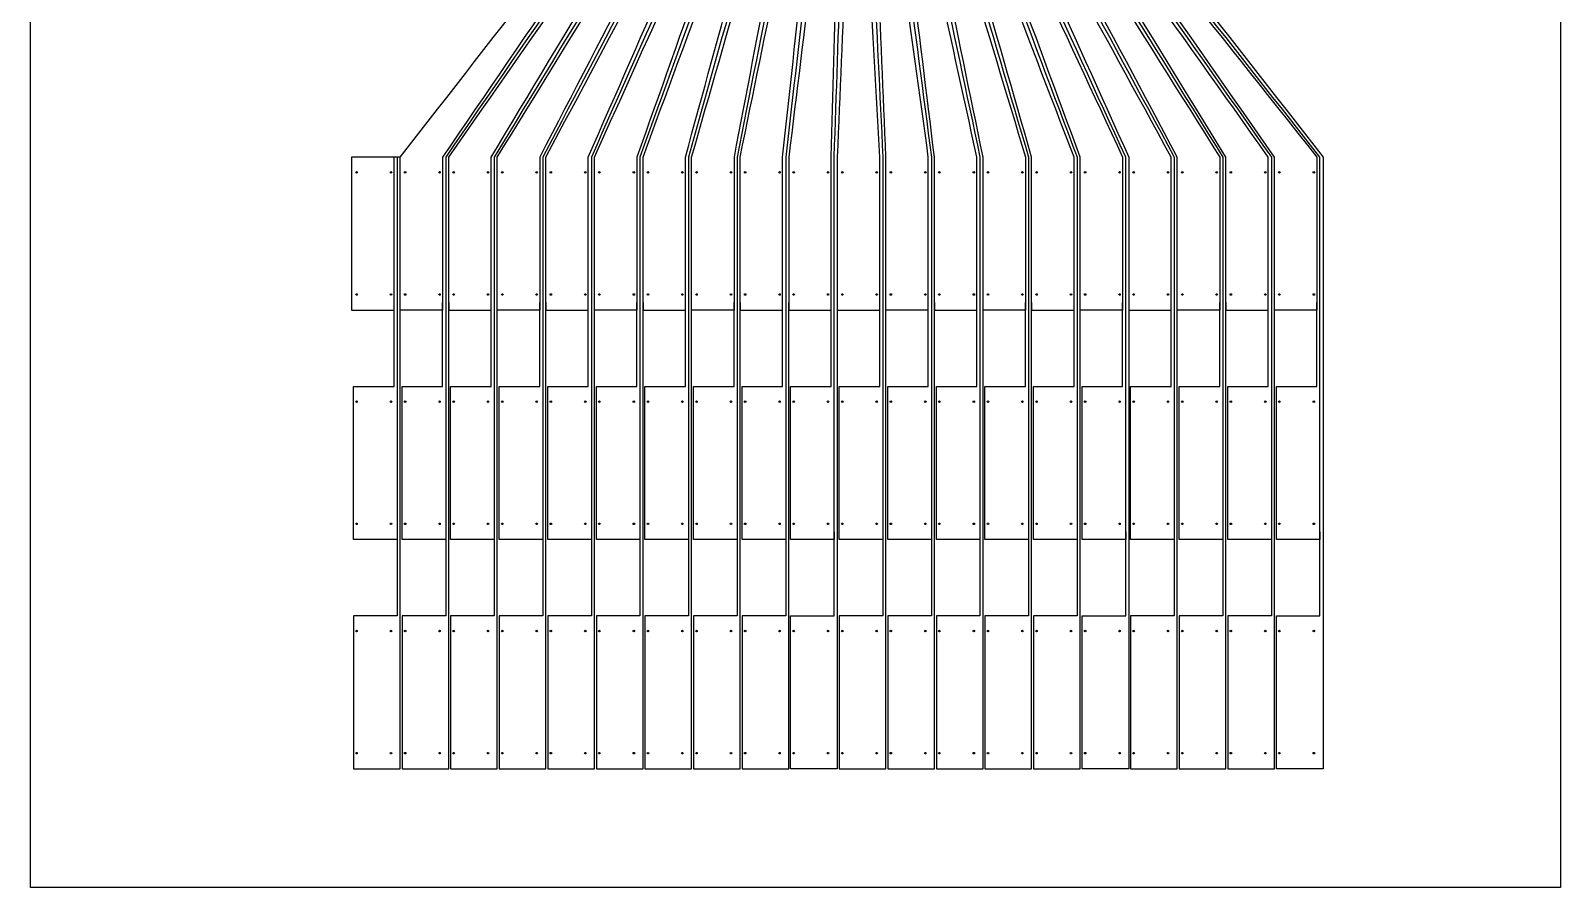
# Model space of a CAD drawing. Header units: inches. Extents: x 10 to 50, y 7.8 to 77.8.
# Drawn here: x 10.05 to 50.05, y 7.84 to 30.26 of the extents above; entities that cross this region are included whole.
import ezdxf

# ---------------------------------------------------------------- set-up
doc = ezdxf.new("R2010")
doc.units = ezdxf.units.IN
doc.header["$MEASUREMENT"] = 0
doc.layers.add('Electrode Sites', color=5, linetype='Continuous')

msp = doc.modelspace()

# ---------------------------------------------------------------- linework, layer by layer
at = {"layer": 'Electrode Sites'}
for p, q in [((10.049, 7.843), (10.049, 77.843)), ((50.049, 77.843), (50.049, 7.843)), ((20.982, 23.15), (20.982, 22.95)), ((20.982, 22.95), (22.092, 22.95)), ((22.092, 22.95), (22.092, 23.15)), ((23.522, 23.15), (23.522, 22.95)), ((23.522, 22.95), (24.632, 22.95)), ((24.632, 22.95), (24.632, 23.15)), ((26.062, 23.15), (26.062, 22.95)), ((26.062, 22.95), (27.172, 22.95)), ((27.172, 22.95), (27.172, 23.15)), ((28.602, 23.15), (28.602, 22.95)), ((28.602, 22.95), (29.712, 22.95)), ((29.712, 22.95), (29.712, 23.15)), ((31.142, 23.15), (31.142, 22.95)), ((31.142, 22.95), (32.252, 22.95)), ((32.252, 22.95), (32.252, 23.15)), ((33.682, 23.15), (33.682, 22.95)), ((33.682, 22.95), (34.792, 22.95)), ((34.792, 22.95), (34.792, 23.15)), ((36.222, 23.15), (36.222, 22.95)), ((36.222, 22.95), (37.332, 22.95)), ((37.332, 22.95), (37.332, 23.15)), ((38.762, 23.15), (38.762, 22.95)), ((38.762, 22.95), (39.872, 22.95)), ((39.872, 22.95), (39.872, 23.15)), ((41.302, 23.15), (41.302, 22.95)), ((41.302, 22.95), (42.412, 22.95)), ((42.412, 22.95), (42.412, 23.15)), ((50.049, 7.843), (10.049, 7.843))]:
    msp.add_line(p, q, dxfattribs=at)
for centre in [(18.572, 26.55), (19.472, 26.55), (19.842, 26.55), (20.742, 26.55), (21.112, 26.55), (22.012, 26.55), (22.382, 26.55), (23.282, 26.55), (23.652, 26.55), (24.552, 26.55), (24.922, 26.55), (25.822, 26.55), (26.192, 26.55), (27.092, 26.55), (27.462, 26.55), (28.362, 26.55), (28.732, 26.55), (29.632, 26.55), (30.002, 26.55), (30.902, 26.55), (31.272, 26.55), (32.172, 26.55), (32.542, 26.55), (33.442, 26.55), (33.812, 26.55), (34.712, 26.55), (35.082, 26.55), (35.982, 26.55), (36.352, 26.55), (37.252, 26.55), (37.622, 26.55), (38.522, 26.55), (38.892, 26.55), (39.792, 26.55), (40.162, 26.55), (41.062, 26.55), (41.432, 26.55), (42.332, 26.55), (42.702, 26.55), (43.602, 26.55), (18.572, 23.356), (19.472, 23.356), (19.842, 23.356), (20.742, 23.356), (21.112, 23.356), (22.012, 23.356), (22.382, 23.356), (23.282, 23.356), (23.652, 23.356), (24.552, 23.356), (24.922, 23.356), (25.822, 23.356), (26.192, 23.356), (27.092, 23.356), (27.462, 23.356), (28.362, 23.356), (28.732, 23.356), (29.632, 23.356), (30.002, 23.356), (30.902, 23.356), (31.272, 23.356), (32.172, 23.356), (32.542, 23.356), (33.442, 23.356), (33.812, 23.356), (34.712, 23.356), (35.082, 23.356), (35.982, 23.356), (36.352, 23.356), (37.252, 23.356), (37.622, 23.356), (38.522, 23.356), (38.892, 23.356), (39.792, 23.356), (40.162, 23.356), (41.062, 23.356), (41.432, 23.356), (42.332, 23.356), (42.702, 23.356), (43.602, 23.356), (18.572, 20.55), (19.472, 20.55), (19.842, 20.55), (20.742, 20.55), (21.112, 20.55), (22.012, 20.55), (22.382, 20.55), (23.282, 20.55), (23.652, 20.55), (24.552, 20.55), (24.922, 20.55), (25.822, 20.55), (26.192, 20.55), (27.092, 20.55), (27.462, 20.55), (28.362, 20.55), (28.732, 20.55), (29.632, 20.55), (30.002, 20.55), (30.902, 20.55), (31.272, 20.55), (32.172, 20.55), (32.542, 20.55), (33.442, 20.55), (33.812, 20.55), (34.712, 20.55), (35.082, 20.55), (35.982, 20.55), (36.352, 20.55), (37.252, 20.55), (37.622, 20.55), (38.522, 20.55), (38.892, 20.55), (39.792, 20.55), (40.162, 20.55), (41.062, 20.55), (41.432, 20.55), (42.332, 20.55), (42.702, 20.55), (43.602, 20.55), (18.572, 17.356), (19.472, 17.356), (19.842, 17.356), (20.742, 17.356), (21.112, 17.356), (22.012, 17.356), (22.382, 17.356), (23.282, 17.356), (23.652, 17.356), (24.552, 17.356), (24.922, 17.356), (25.822, 17.356), (26.192, 17.356), (27.092, 17.356), (27.462, 17.356), (28.362, 17.356), (28.732, 17.356), (29.632, 17.356), (30.002, 17.356), (30.902, 17.356), (31.272, 17.356), (32.172, 17.356), (32.542, 17.356), (33.442, 17.356), (33.812, 17.356), (34.712, 17.356), (35.082, 17.356), (35.982, 17.356), (36.352, 17.356), (37.252, 17.356), (37.622, 17.356), (38.522, 17.356), (38.892, 17.356), (39.792, 17.356), (40.162, 17.356), (41.062, 17.356), (41.432, 17.356), (42.332, 17.356), (42.702, 17.356), (43.602, 17.356), (18.572, 14.55), (19.472, 14.55), (19.842, 14.55), (20.742, 14.55), (21.112, 14.55), (22.012, 14.55), (22.382, 14.55), (23.282, 14.55), (23.652, 14.55), (24.552, 14.55), (24.922, 14.55), (25.822, 14.55), (26.192, 14.55), (27.092, 14.55), (27.462, 14.55), (28.362, 14.55), (28.732, 14.55), (29.632, 14.55), (30.002, 14.55), (30.902, 14.55), (31.272, 14.55), (32.172, 14.55), (32.542, 14.55), (33.442, 14.55), (33.812, 14.55), (34.712, 14.55), (35.082, 14.55), (35.982, 14.55), (36.352, 14.55), (37.252, 14.55), (37.622, 14.55), (38.522, 14.55), (38.892, 14.55), (39.792, 14.55), (40.162, 14.55), (41.062, 14.55), (41.432, 14.55), (42.332, 14.55), (42.702, 14.55), (43.602, 14.55), (18.572, 11.356), (19.472, 11.356), (19.842, 11.356), (20.742, 11.356), (21.112, 11.356), (22.012, 11.356), (22.382, 11.356), (23.282, 11.356), (23.652, 11.356), (24.552, 11.356), (24.922, 11.356), (25.822, 11.356), (26.192, 11.356), (27.092, 11.356), (27.462, 11.356), (28.362, 11.356), (28.732, 11.356), (29.632, 11.356), (30.002, 11.356), (30.902, 11.356), (31.272, 11.356), (32.172, 11.356), (32.542, 11.356), (33.442, 11.356), (33.812, 11.356), (34.712, 11.356), (35.082, 11.356), (35.982, 11.356), (36.352, 11.356), (37.252, 11.356), (37.622, 11.356), (38.522, 11.356), (38.892, 11.356), (39.792, 11.356), (40.162, 11.356), (41.062, 11.356), (41.432, 11.356), (42.332, 11.356), (42.702, 11.356), (43.602, 11.356)]:
    msp.add_circle(centre, 0.02, dxfattribs=at)
for points in [[(19.712, 26.95), (22.309, 30.284), (24.905, 33.617), (27.502, 36.95)], [(27.652, 36.95), (25.375, 33.617), (23.099, 30.284), (20.822, 26.95)], [(27.802, 36.95), (25.502, 33.617), (23.202, 30.284), (20.902, 26.95)], [(20.982, 26.95), (23.305, 30.284), (25.629, 33.617), (27.952, 36.95)], [(22.092, 26.95), (24.095, 30.284), (26.099, 33.617), (28.102, 36.95)], [(28.252, 36.95), (26.225, 33.617), (24.199, 30.284), (22.172, 26.95)], [(22.252, 26.95), (24.302, 30.284), (26.352, 33.617), (28.402, 36.95)], [(28.552, 36.95), (26.822, 33.617), (25.092, 30.284), (23.362, 26.95)], [(28.702, 36.95), (26.949, 33.617), (25.195, 30.284), (23.442, 26.95)], [(23.522, 26.95), (25.299, 30.284), (27.075, 33.617), (28.852, 36.95)], [(24.632, 26.95), (26.089, 30.284), (27.545, 33.617), (29.002, 36.95)], [(29.152, 36.95), (27.672, 33.617), (26.192, 30.284), (24.712, 26.95)], [(24.792, 26.95), (26.295, 30.284), (27.799, 33.617), (29.302, 36.95)], [(29.452, 36.95), (28.269, 33.617), (27.085, 30.284), (25.902, 26.95)], [(29.602, 36.95), (28.395, 33.617), (27.189, 30.284), (25.982, 26.95)], [(26.062, 26.95), (27.292, 30.284), (28.522, 33.617), (29.752, 36.95)], [(27.172, 26.95), (28.082, 30.284), (28.992, 33.617), (29.902, 36.95)], [(30.052, 36.95), (29.119, 33.617), (28.185, 30.284), (27.252, 26.95)], [(27.332, 26.95), (28.289, 30.284), (29.245, 33.617), (30.202, 36.95)], [(30.352, 36.95), (29.715, 33.617), (29.079, 30.284), (28.442, 26.95)], [(30.502, 36.95), (29.842, 33.617), (29.182, 30.284), (28.522, 26.95)], [(28.602, 26.95), (29.285, 30.284), (29.969, 33.617), (30.652, 36.95)], [(29.712, 26.95), (30.075, 30.283), (30.438, 33.616), (30.802, 36.949)], [(30.952, 36.95), (30.565, 33.617), (30.179, 30.284), (29.792, 26.95)], [(31.102, 36.95), (30.692, 33.617), (30.282, 30.284), (29.872, 26.95)], [(30.982, 26.95), (31.072, 30.284), (31.162, 33.617), (31.252, 36.95)], [(31.062, 26.95), (31.175, 30.284), (31.289, 33.617), (31.402, 36.95)], [(31.552, 36.95), (31.415, 33.617), (31.279, 30.284), (31.142, 26.95)], [(32.252, 26.95), (32.069, 30.284), (31.885, 33.617), (31.702, 36.95)], [(31.852, 36.95), (32.012, 33.617), (32.172, 30.284), (32.332, 26.95)], [(32.412, 26.95), (32.275, 30.284), (32.139, 33.617), (32.002, 36.95)], [(33.522, 26.95), (33.065, 30.284), (32.609, 33.617), (32.152, 36.95)], [(32.302, 36.95), (32.735, 33.617), (33.169, 30.284), (33.602, 26.95)], [(33.682, 26.95), (33.272, 30.284), (32.862, 33.617), (32.452, 36.95)], [(34.792, 26.95), (34.062, 30.284), (33.332, 33.617), (32.602, 36.95)], [(32.752, 36.95), (33.459, 33.617), (34.165, 30.284), (34.872, 26.95)], [(34.952, 26.95), (34.269, 30.284), (33.585, 33.617), (32.902, 36.95)], [(33.052, 36.95), (34.055, 33.617), (35.059, 30.284), (36.062, 26.95)], [(33.202, 36.95), (34.182, 33.617), (35.162, 30.284), (36.142, 26.95)], [(36.222, 26.95), (35.265, 30.284), (34.309, 33.617), (33.352, 36.95)], [(37.332, 26.95), (36.055, 30.284), (34.779, 33.617), (33.502, 36.95)], [(33.652, 36.95), (34.905, 33.617), (36.159, 30.284), (37.412, 26.95)], [(37.492, 26.95), (36.262, 30.284), (35.032, 33.617), (33.802, 36.95)], [(33.952, 36.95), (35.502, 33.617), (37.052, 30.284), (38.602, 26.95)], [(38.682, 26.95), (37.155, 30.284), (35.629, 33.617), (34.102, 36.95)], [(34.252, 36.95), (35.755, 33.617), (37.259, 30.284), (38.762, 26.95)], [(39.872, 26.95), (38.049, 30.284), (36.225, 33.617), (34.402, 36.95)], [(34.552, 36.95), (36.352, 33.617), (38.152, 30.284), (39.952, 26.95)], [(40.032, 26.95), (38.255, 30.284), (36.479, 33.617), (34.702, 36.95)], [(34.852, 36.95), (36.949, 33.617), (39.045, 30.284), (41.142, 26.95)], [(35.002, 36.95), (37.075, 33.617), (39.149, 30.284), (41.222, 26.95)], [(41.302, 26.95), (39.252, 30.284), (37.202, 33.617), (35.152, 36.95)], [(42.412, 26.95), (40.042, 30.284), (37.672, 33.617), (35.302, 36.95)], [(35.452, 36.95), (37.799, 33.617), (40.145, 30.284), (42.492, 26.95)], [(42.572, 26.95), (40.249, 30.284), (37.925, 33.617), (35.602, 36.95)], [(35.752, 36.95), (38.395, 33.617), (41.039, 30.284), (43.682, 26.95)], [(43.762, 26.95), (41.142, 30.284), (38.522, 33.617), (35.902, 36.95)], [(36.052, 36.95), (38.649, 33.617), (41.245, 30.284), (43.842, 26.95)], [(18.442, 26.95), (18.442, 25.617), (18.442, 24.284), (18.442, 22.95)], [(19.552, 22.95), (19.552, 24.284), (19.552, 25.617), (19.552, 26.95)], [(19.712, 10.95), (19.712, 16.284), (19.712, 21.617), (19.712, 26.95)], [(19.712, 22.95), (19.712, 24.284), (19.712, 25.617), (19.712, 26.95)], [(20.822, 26.95), (20.822, 25.617), (20.822, 24.284), (20.822, 22.95)], [(20.902, 26.95), (20.902, 22.95), (20.902, 18.95), (20.902, 14.95)], [(20.982, 10.95), (20.982, 16.284), (20.982, 21.617), (20.982, 26.95)], [(22.092, 20.95), (22.092, 22.95), (22.092, 24.95), (22.092, 26.95)], [(22.172, 26.95), (22.172, 23.617), (22.172, 20.284), (22.172, 16.95)], [(22.252, 22.95), (22.252, 24.284), (22.252, 25.617), (22.252, 26.95)], [(23.362, 26.95), (23.362, 25.617), (23.362, 24.284), (23.362, 22.95)], [(23.442, 26.95), (23.442, 22.95), (23.442, 18.95), (23.442, 14.95)], [(23.522, 10.95), (23.522, 16.284), (23.522, 21.617), (23.522, 26.95)], [(24.632, 20.95), (24.632, 22.95), (24.632, 24.95), (24.632, 26.95)], [(24.712, 26.95), (24.712, 23.617), (24.712, 20.284), (24.712, 16.95)], [(24.792, 22.95), (24.792, 24.284), (24.792, 25.617), (24.792, 26.95)], [(25.902, 26.95), (25.902, 25.617), (25.902, 24.284), (25.902, 22.95)], [(25.982, 26.95), (25.982, 22.95), (25.982, 18.95), (25.982, 14.95)], [(26.062, 10.95), (26.062, 16.284), (26.062, 21.617), (26.062, 26.95)], [(27.172, 20.95), (27.172, 22.95), (27.172, 24.95), (27.172, 26.95)], [(27.252, 26.95), (27.252, 23.617), (27.252, 20.284), (27.252, 16.95)], [(27.332, 22.95), (27.332, 24.284), (27.332, 25.617), (27.332, 26.95)], [(28.442, 26.95), (28.442, 25.617), (28.442, 24.284), (28.442, 22.95)], [(28.522, 26.95), (28.522, 22.95), (28.522, 18.95), (28.522, 14.95)], [(28.602, 10.95), (28.602, 16.284), (28.602, 21.617), (28.602, 26.95)], [(29.712, 20.95), (29.712, 22.95), (29.712, 24.95), (29.712, 26.95)], [(29.792, 26.95), (29.792, 23.617), (29.792, 20.284), (29.792, 16.95)], [(29.872, 26.95), (29.872, 25.617), (29.872, 24.284), (29.872, 22.95)], [(30.982, 22.95), (30.982, 24.284), (30.982, 25.617), (30.982, 26.95)], [(31.062, 14.95), (31.062, 18.95), (31.062, 22.95), (31.062, 26.95)], [(31.142, 26.95), (31.142, 21.617), (31.142, 16.284), (31.142, 10.95)], [(32.252, 20.95), (32.252, 22.95), (32.252, 24.95), (32.252, 26.95)], [(32.332, 26.95), (32.332, 23.617), (32.332, 20.284), (32.332, 16.95)], [(32.412, 22.95), (32.412, 24.284), (32.412, 25.617), (32.412, 26.95)], [(33.522, 22.95), (33.522, 24.284), (33.522, 25.617), (33.522, 26.95)], [(33.602, 26.95), (33.602, 22.95), (33.602, 18.95), (33.602, 14.95)], [(33.682, 10.95), (33.682, 16.284), (33.682, 21.617), (33.682, 26.95)], [(34.792, 20.95), (34.792, 22.95), (34.792, 24.95), (34.792, 26.95)], [(34.872, 26.95), (34.872, 23.617), (34.872, 20.284), (34.872, 16.95)], [(34.952, 22.95), (34.952, 24.284), (34.952, 25.617), (34.952, 26.95)], [(36.062, 26.95), (36.062, 25.617), (36.062, 24.284), (36.062, 22.95)], [(36.142, 26.95), (36.142, 22.95), (36.142, 18.95), (36.142, 14.95)], [(36.222, 10.95), (36.222, 16.284), (36.222, 21.617), (36.222, 26.95)], [(37.332, 20.95), (37.332, 22.95), (37.332, 24.95), (37.332, 26.95)], [(37.412, 26.95), (37.412, 23.617), (37.412, 20.284), (37.412, 16.95)], [(37.492, 22.95), (37.492, 24.284), (37.492, 25.617), (37.492, 26.95)], [(38.602, 26.95), (38.602, 25.617), (38.602, 24.284), (38.602, 22.95)], [(38.682, 14.95), (38.682, 18.95), (38.682, 22.95), (38.682, 26.95)], [(38.762, 26.95), (38.762, 21.617), (38.762, 16.284), (38.762, 10.95)], [(39.872, 20.95), (39.872, 22.95), (39.872, 24.95), (39.872, 26.95)], [(39.952, 26.95), (39.952, 23.617), (39.952, 20.284), (39.952, 16.95)], [(40.032, 22.95), (40.032, 24.284), (40.032, 25.617), (40.032, 26.95)], [(41.142, 26.95), (41.142, 25.617), (41.142, 24.284), (41.142, 22.95)], [(41.222, 26.95), (41.222, 22.95), (41.222, 18.95), (41.222, 14.95)], [(41.302, 10.95), (41.302, 16.284), (41.302, 21.617), (41.302, 26.95)], [(42.412, 20.95), (42.412, 22.95), (42.412, 24.95), (42.412, 26.95)], [(42.492, 26.95), (42.492, 23.617), (42.492, 20.284), (42.492, 16.95)], [(42.572, 22.95), (42.572, 24.284), (42.572, 25.617), (42.572, 26.95)], [(43.682, 26.95), (43.682, 25.617), (43.682, 24.284), (43.682, 22.95)], [(43.762, 14.95), (43.762, 18.95), (43.762, 22.95), (43.762, 26.95)], [(43.842, 26.95), (43.842, 21.617), (43.842, 16.284), (43.842, 10.95)], [(18.442, 22.95), (18.812, 22.95), (19.182, 22.95), (19.552, 22.95)], [(20.822, 22.95), (20.452, 22.95), (20.082, 22.95), (19.712, 22.95)], [(23.362, 22.95), (22.992, 22.95), (22.622, 22.95), (22.252, 22.95)], [(25.902, 22.95), (25.532, 22.95), (25.162, 22.95), (24.792, 22.95)], [(28.442, 22.95), (28.072, 22.95), (27.702, 22.95), (27.332, 22.95)], [(29.872, 22.95), (30.242, 22.95), (30.612, 22.95), (30.982, 22.95)], [(33.522, 22.95), (33.152, 22.95), (32.782, 22.95), (32.412, 22.95)], [(36.062, 22.95), (35.692, 22.95), (35.322, 22.95), (34.952, 22.95)], [(38.602, 22.95), (38.232, 22.95), (37.862, 22.95), (37.492, 22.95)], [(41.142, 22.95), (40.772, 22.95), (40.402, 22.95), (40.032, 22.95)], [(43.682, 22.95), (43.312, 22.95), (42.942, 22.95), (42.572, 22.95)], [(18.492, 16.95), (18.492, 18.284), (18.492, 19.617), (18.492, 20.95)], [(18.492, 20.95), (18.845, 20.95), (19.199, 20.95), (19.552, 20.95)], [(19.762, 16.95), (19.762, 18.284), (19.762, 19.617), (19.762, 20.95)], [(19.762, 20.95), (20.115, 20.95), (20.469, 20.95), (20.822, 20.95)], [(21.032, 16.95), (21.032, 18.284), (21.032, 19.617), (21.032, 20.95)], [(21.032, 20.95), (21.385, 20.95), (21.739, 20.95), (22.092, 20.95)], [(22.302, 16.95), (22.302, 18.284), (22.302, 19.617), (22.302, 20.95)], [(22.302, 20.95), (22.655, 20.95), (23.009, 20.95), (23.362, 20.95)], [(23.572, 16.95), (23.572, 18.284), (23.572, 19.617), (23.572, 20.95)], [(23.572, 20.95), (23.925, 20.95), (24.279, 20.95), (24.632, 20.95)], [(24.842, 16.95), (24.842, 18.284), (24.842, 19.617), (24.842, 20.95)], [(24.842, 20.95), (25.195, 20.95), (25.549, 20.95), (25.902, 20.95)], [(26.112, 16.95), (26.112, 18.284), (26.112, 19.617), (26.112, 20.95)], [(26.112, 20.95), (26.465, 20.95), (26.819, 20.95), (27.172, 20.95)], [(27.382, 16.95), (27.382, 18.284), (27.382, 19.617), (27.382, 20.95)], [(27.382, 20.95), (27.735, 20.95), (28.089, 20.95), (28.442, 20.95)], [(28.652, 16.95), (28.652, 18.284), (28.652, 19.617), (28.652, 20.95)], [(28.652, 20.95), (29.005, 20.95), (29.359, 20.95), (29.712, 20.95)], [(29.922, 16.95), (29.922, 18.284), (29.922, 19.617), (29.922, 20.95)], [(29.922, 20.95), (30.275, 20.95), (30.629, 20.95), (30.982, 20.95)], [(31.192, 16.95), (31.192, 18.284), (31.192, 19.617), (31.192, 20.95)], [(31.192, 20.95), (31.545, 20.95), (31.899, 20.95), (32.252, 20.95)], [(32.462, 16.95), (32.462, 18.284), (32.462, 19.617), (32.462, 20.95)], [(32.462, 20.95), (32.815, 20.95), (33.169, 20.95), (33.522, 20.95)], [(33.732, 16.95), (33.732, 18.284), (33.732, 19.617), (33.732, 20.95)], [(33.732, 20.95), (34.085, 20.95), (34.439, 20.95), (34.792, 20.95)], [(35.002, 16.95), (35.002, 18.284), (35.002, 19.617), (35.002, 20.95)], [(35.002, 20.95), (35.355, 20.95), (35.709, 20.95), (36.062, 20.95)], [(36.272, 16.95), (36.272, 18.284), (36.272, 19.617), (36.272, 20.95)], [(36.272, 20.95), (36.625, 20.95), (36.979, 20.95), (37.332, 20.95)], [(37.542, 16.95), (37.542, 18.284), (37.542, 19.617), (37.542, 20.95)], [(37.542, 20.95), (37.895, 20.95), (38.249, 20.95), (38.602, 20.95)], [(38.812, 16.95), (38.812, 18.284), (38.812, 19.617), (38.812, 20.95)], [(38.812, 20.95), (39.165, 20.95), (39.519, 20.95), (39.872, 20.95)], [(40.082, 16.95), (40.082, 18.284), (40.082, 19.617), (40.082, 20.95)], [(40.082, 20.95), (40.435, 20.95), (40.789, 20.95), (41.142, 20.95)], [(41.352, 16.95), (41.352, 18.284), (41.352, 19.617), (41.352, 20.95)], [(41.352, 20.95), (41.705, 20.95), (42.059, 20.95), (42.412, 20.95)], [(42.622, 16.95), (42.622, 18.284), (42.622, 19.617), (42.622, 20.95)], [(42.622, 20.95), (42.975, 20.95), (43.329, 20.95), (43.682, 20.95)], [(19.632, 16.95), (19.252, 16.95), (18.872, 16.95), (18.492, 16.95)], [(19.632, 17.15), (19.632, 17.084), (19.632, 17.017), (19.632, 16.95)], [(20.902, 16.95), (20.522, 16.95), (20.142, 16.95), (19.762, 16.95)], [(20.902, 17.15), (20.902, 17.084), (20.902, 17.017), (20.902, 16.95)], [(22.172, 16.95), (21.792, 16.95), (21.412, 16.95), (21.032, 16.95)], [(23.442, 16.95), (23.062, 16.95), (22.682, 16.95), (22.302, 16.95)], [(23.442, 17.15), (23.442, 17.084), (23.442, 17.017), (23.442, 16.95)], [(24.712, 16.95), (24.332, 16.95), (23.952, 16.95), (23.572, 16.95)], [(25.982, 16.95), (25.602, 16.95), (25.222, 16.95), (24.842, 16.95)], [(25.982, 17.15), (25.982, 17.084), (25.982, 17.017), (25.982, 16.95)], [(27.252, 16.95), (26.872, 16.95), (26.492, 16.95), (26.112, 16.95)], [(28.522, 16.95), (28.142, 16.95), (27.762, 16.95), (27.382, 16.95)], [(28.522, 17.15), (28.522, 17.084), (28.522, 17.017), (28.522, 16.95)], [(29.792, 16.95), (29.412, 16.95), (29.032, 16.95), (28.652, 16.95)], [(31.062, 16.95), (30.682, 16.95), (30.302, 16.95), (29.922, 16.95)], [(31.062, 17.15), (31.062, 17.084), (31.062, 17.017), (31.062, 16.95)], [(32.332, 16.95), (31.952, 16.95), (31.572, 16.95), (31.192, 16.95)], [(33.602, 16.95), (33.222, 16.95), (32.842, 16.95), (32.462, 16.95)], [(33.602, 17.15), (33.602, 17.084), (33.602, 17.017), (33.602, 16.95)], [(34.872, 16.95), (34.492, 16.95), (34.112, 16.95), (33.732, 16.95)], [(36.142, 16.95), (35.762, 16.95), (35.382, 16.95), (35.002, 16.95)], [(36.142, 17.15), (36.142, 17.084), (36.142, 17.017), (36.142, 16.95)], [(37.412, 16.95), (37.032, 16.95), (36.652, 16.95), (36.272, 16.95)], [(38.682, 16.95), (38.302, 16.95), (37.922, 16.95), (37.542, 16.95)], [(38.682, 17.15), (38.682, 17.084), (38.682, 17.017), (38.682, 16.95)], [(39.952, 16.95), (39.572, 16.95), (39.192, 16.95), (38.812, 16.95)], [(41.222, 16.95), (40.842, 16.95), (40.462, 16.95), (40.082, 16.95)], [(41.222, 17.15), (41.222, 17.084), (41.222, 17.017), (41.222, 16.95)], [(42.492, 16.95), (42.112, 16.95), (41.732, 16.95), (41.352, 16.95)], [(43.762, 16.95), (43.382, 16.95), (43.002, 16.95), (42.622, 16.95)], [(43.762, 17.15), (43.762, 17.084), (43.762, 17.017), (43.762, 16.95)], [(19.632, 14.95), (19.252, 14.95), (18.872, 14.95), (18.492, 14.95)], [(18.492, 14.95), (18.492, 13.617), (18.492, 12.284), (18.492, 10.95)], [(20.902, 14.95), (20.522, 14.95), (20.142, 14.95), (19.762, 14.95)], [(19.762, 14.95), (19.762, 13.617), (19.762, 12.284), (19.762, 10.95)], [(22.172, 14.95), (21.792, 14.95), (21.412, 14.95), (21.032, 14.95)], [(21.032, 14.95), (21.032, 13.617), (21.032, 12.284), (21.032, 10.95)], [(23.442, 14.95), (23.062, 14.95), (22.682, 14.95), (22.302, 14.95)], [(22.302, 14.95), (22.302, 13.617), (22.302, 12.284), (22.302, 10.95)], [(24.712, 14.95), (24.332, 14.95), (23.952, 14.95), (23.572, 14.95)], [(23.572, 14.95), (23.572, 13.617), (23.572, 12.284), (23.572, 10.95)], [(25.982, 14.95), (25.602, 14.95), (25.222, 14.95), (24.842, 14.95)], [(24.842, 14.95), (24.842, 13.617), (24.842, 12.284), (24.842, 10.95)], [(27.252, 14.95), (26.872, 14.95), (26.492, 14.95), (26.112, 14.95)], [(26.112, 14.95), (26.112, 13.617), (26.112, 12.284), (26.112, 10.95)], [(28.522, 14.95), (28.142, 14.95), (27.762, 14.95), (27.382, 14.95)], [(27.382, 14.95), (27.382, 13.617), (27.382, 12.284), (27.382, 10.95)], [(29.792, 14.95), (29.412, 14.95), (29.032, 14.95), (28.652, 14.95)], [(28.652, 14.95), (28.652, 13.617), (28.652, 12.284), (28.652, 10.95)], [(29.922, 10.95), (29.922, 12.284), (29.922, 13.617), (29.922, 14.95)], [(29.922, 14.95), (30.302, 14.95), (30.682, 14.95), (31.062, 14.95)], [(32.332, 14.95), (31.952, 14.95), (31.572, 14.95), (31.192, 14.95)], [(31.192, 14.95), (31.192, 13.617), (31.192, 12.284), (31.192, 10.95)], [(33.602, 14.95), (33.222, 14.95), (32.842, 14.95), (32.462, 14.95)], [(32.462, 14.95), (32.462, 13.617), (32.462, 12.284), (32.462, 10.95)], [(34.872, 14.95), (34.492, 14.95), (34.112, 14.95), (33.732, 14.95)], [(33.732, 14.95), (33.732, 13.617), (33.732, 12.284), (33.732, 10.95)], [(36.142, 14.95), (35.762, 14.95), (35.382, 14.95), (35.002, 14.95)], [(35.002, 14.95), (35.002, 13.617), (35.002, 12.284), (35.002, 10.95)], [(37.412, 14.95), (37.032, 14.95), (36.652, 14.95), (36.272, 14.95)], [(36.272, 14.95), (36.272, 13.617), (36.272, 12.284), (36.272, 10.95)], [(37.542, 10.95), (37.542, 12.284), (37.542, 13.617), (37.542, 14.95)], [(37.542, 14.95), (37.922, 14.95), (38.302, 14.95), (38.682, 14.95)], [(39.952, 14.95), (39.572, 14.95), (39.192, 14.95), (38.812, 14.95)], [(38.812, 14.95), (38.812, 13.617), (38.812, 12.284), (38.812, 10.95)], [(41.222, 14.95), (40.842, 14.95), (40.462, 14.95), (40.082, 14.95)], [(40.082, 14.95), (40.082, 13.617), (40.082, 12.284), (40.082, 10.95)], [(42.492, 14.95), (42.112, 14.95), (41.732, 14.95), (41.352, 14.95)], [(41.352, 14.95), (41.352, 13.617), (41.352, 12.284), (41.352, 10.95)], [(42.622, 10.95), (42.622, 12.284), (42.622, 13.617), (42.622, 14.95)], [(42.622, 14.95), (43.002, 14.95), (43.382, 14.95), (43.762, 14.95)], [(18.492, 10.95), (18.899, 10.95), (19.305, 10.95), (19.712, 10.95)], [(19.762, 10.95), (20.169, 10.95), (20.575, 10.95), (20.982, 10.95)], [(21.032, 10.95), (21.439, 10.95), (21.845, 10.95), (22.252, 10.95)], [(22.302, 10.95), (22.709, 10.95), (23.115, 10.95), (23.522, 10.95)], [(23.572, 10.95), (23.979, 10.95), (24.385, 10.95), (24.792, 10.95)], [(24.842, 10.95), (25.249, 10.95), (25.655, 10.95), (26.062, 10.95)], [(26.112, 10.95), (26.519, 10.95), (26.925, 10.95), (27.332, 10.95)], [(27.382, 10.95), (27.789, 10.95), (28.195, 10.95), (28.602, 10.95)], [(28.652, 10.95), (29.059, 10.95), (29.465, 10.95), (29.872, 10.95)], [(31.142, 10.95), (30.735, 10.95), (30.329, 10.95), (29.922, 10.95)], [(31.192, 10.95), (31.599, 10.95), (32.005, 10.95), (32.412, 10.95)], [(32.462, 10.95), (32.869, 10.95), (33.275, 10.95), (33.682, 10.95)], [(33.732, 10.95), (34.139, 10.95), (34.545, 10.95), (34.952, 10.95)], [(35.002, 10.95), (35.409, 10.95), (35.815, 10.95), (36.222, 10.95)], [(36.272, 10.95), (36.679, 10.95), (37.085, 10.95), (37.492, 10.95)], [(38.762, 10.95), (38.355, 10.95), (37.949, 10.95), (37.542, 10.95)], [(38.812, 10.95), (39.219, 10.95), (39.625, 10.95), (40.032, 10.95)], [(40.082, 10.95), (40.489, 10.95), (40.895, 10.95), (41.302, 10.95)], [(41.352, 10.95), (41.759, 10.95), (42.165, 10.95), (42.572, 10.95)], [(43.842, 10.95), (43.435, 10.95), (43.029, 10.95), (42.622, 10.95)]]:
    msp.add_open_spline(points, degree=3, dxfattribs=at)
for points, knots in [([(19.712, 26.95), (19.685, 26.95), (19.659, 26.95), (19.632, 26.95), (19.605, 26.95), (19.579, 26.95), (19.552, 26.95), (19.182, 26.95), (18.812, 26.95), (18.442, 26.95)], [6, 6, 6, 6, 7, 7, 7, 8, 8, 8, 9, 9, 9, 9]), ([(19.632, 26.95), (19.632, 23.617), (19.632, 20.284), (19.632, 16.95), (19.632, 16.284), (19.632, 15.617), (19.632, 14.95)], [0, 0, 0, 0, 1, 1, 1, 2, 2, 2, 2]), ([(19.552, 20.95), (19.552, 21.617), (19.552, 22.284), (19.552, 22.95), (19.552, 23.017), (19.552, 23.084), (19.552, 23.15)], [4, 4, 4, 4, 5, 5, 5, 6, 6, 6, 6]), ([(20.822, 20.95), (20.822, 21.617), (20.822, 22.284), (20.822, 22.95), (20.822, 23.017), (20.822, 23.084), (20.822, 23.15)], [4, 4, 4, 4, 5, 5, 5, 6, 6, 6, 6]), ([(22.252, 10.95), (22.252, 14.95), (22.252, 18.95), (22.252, 22.95), (22.252, 23.017), (22.252, 23.084), (22.252, 23.15)], [5, 5, 5, 5, 6, 6, 6, 7, 7, 7, 7]), ([(23.362, 20.95), (23.362, 21.617), (23.362, 22.284), (23.362, 22.95), (23.362, 23.017), (23.362, 23.084), (23.362, 23.15)], [4, 4, 4, 4, 5, 5, 5, 6, 6, 6, 6]), ([(24.792, 10.95), (24.792, 14.95), (24.792, 18.95), (24.792, 22.95), (24.792, 23.017), (24.792, 23.084), (24.792, 23.15)], [5, 5, 5, 5, 6, 6, 6, 7, 7, 7, 7]), ([(25.902, 20.95), (25.902, 21.617), (25.902, 22.284), (25.902, 22.95), (25.902, 23.017), (25.902, 23.084), (25.902, 23.15)], [4, 4, 4, 4, 5, 5, 5, 6, 6, 6, 6]), ([(27.332, 10.95), (27.332, 14.95), (27.332, 18.95), (27.332, 22.95), (27.332, 23.017), (27.332, 23.084), (27.332, 23.15)], [5, 5, 5, 5, 6, 6, 6, 7, 7, 7, 7]), ([(28.442, 20.95), (28.442, 21.617), (28.442, 22.284), (28.442, 22.95), (28.442, 23.017), (28.442, 23.084), (28.442, 23.15)], [4, 4, 4, 4, 5, 5, 5, 6, 6, 6, 6]), ([(29.872, 10.95), (29.872, 14.95), (29.872, 18.95), (29.872, 22.95), (29.872, 23.017), (29.872, 23.084), (29.872, 23.15)], [5, 5, 5, 5, 6, 6, 6, 7, 7, 7, 7]), ([(30.982, 20.95), (30.982, 21.617), (30.982, 22.284), (30.982, 22.95), (30.982, 23.017), (30.982, 23.084), (30.982, 23.15)], [4, 4, 4, 4, 5, 5, 5, 6, 6, 6, 6]), ([(32.412, 10.95), (32.412, 14.95), (32.412, 18.95), (32.412, 22.95), (32.412, 23.017), (32.412, 23.084), (32.412, 23.15)], [5, 5, 5, 5, 6, 6, 6, 7, 7, 7, 7]), ([(33.522, 20.95), (33.522, 21.617), (33.522, 22.284), (33.522, 22.95), (33.522, 23.017), (33.522, 23.084), (33.522, 23.15)], [4, 4, 4, 4, 5, 5, 5, 6, 6, 6, 6]), ([(34.952, 10.95), (34.952, 14.95), (34.952, 18.95), (34.952, 22.95), (34.952, 23.017), (34.952, 23.084), (34.952, 23.15)], [5, 5, 5, 5, 6, 6, 6, 7, 7, 7, 7]), ([(36.062, 20.95), (36.062, 21.617), (36.062, 22.284), (36.062, 22.95), (36.062, 23.017), (36.062, 23.084), (36.062, 23.15)], [4, 4, 4, 4, 5, 5, 5, 6, 6, 6, 6]), ([(37.492, 10.95), (37.492, 14.95), (37.492, 18.95), (37.492, 22.95), (37.492, 23.017), (37.492, 23.084), (37.492, 23.15)], [5, 5, 5, 5, 6, 6, 6, 7, 7, 7, 7]), ([(38.602, 20.95), (38.602, 21.617), (38.602, 22.284), (38.602, 22.95), (38.602, 23.017), (38.602, 23.084), (38.602, 23.15)], [4, 4, 4, 4, 5, 5, 5, 6, 6, 6, 6]), ([(40.032, 10.95), (40.032, 14.95), (40.032, 18.95), (40.032, 22.95), (40.032, 23.017), (40.032, 23.084), (40.032, 23.15)], [5, 5, 5, 5, 6, 6, 6, 7, 7, 7, 7]), ([(41.142, 20.95), (41.142, 21.617), (41.142, 22.284), (41.142, 22.95), (41.142, 23.017), (41.142, 23.084), (41.142, 23.15)], [4, 4, 4, 4, 5, 5, 5, 6, 6, 6, 6]), ([(42.572, 10.95), (42.572, 14.95), (42.572, 18.95), (42.572, 22.95), (42.572, 23.017), (42.572, 23.084), (42.572, 23.15)], [5, 5, 5, 5, 6, 6, 6, 7, 7, 7, 7]), ([(43.682, 20.95), (43.682, 21.617), (43.682, 22.284), (43.682, 22.95), (43.682, 23.017), (43.682, 23.084), (43.682, 23.15)], [4, 4, 4, 4, 5, 5, 5, 6, 6, 6, 6]), ([(22.172, 17.15), (22.172, 17.084), (22.172, 17.017), (22.172, 16.95), (22.172, 16.284), (22.172, 15.617), (22.172, 14.95)], [0, 0, 0, 0, 1, 1, 1, 2, 2, 2, 2]), ([(24.712, 17.15), (24.712, 17.084), (24.712, 17.017), (24.712, 16.95), (24.712, 16.284), (24.712, 15.617), (24.712, 14.95)], [0, 0, 0, 0, 1, 1, 1, 2, 2, 2, 2]), ([(27.252, 17.15), (27.252, 17.084), (27.252, 17.017), (27.252, 16.95), (27.252, 16.284), (27.252, 15.617), (27.252, 14.95)], [0, 0, 0, 0, 1, 1, 1, 2, 2, 2, 2]), ([(29.792, 17.15), (29.792, 17.084), (29.792, 17.017), (29.792, 16.95), (29.792, 16.284), (29.792, 15.617), (29.792, 14.95)], [0, 0, 0, 0, 1, 1, 1, 2, 2, 2, 2]), ([(32.332, 17.15), (32.332, 17.084), (32.332, 17.017), (32.332, 16.95), (32.332, 16.284), (32.332, 15.617), (32.332, 14.95)], [0, 0, 0, 0, 1, 1, 1, 2, 2, 2, 2]), ([(34.872, 17.15), (34.872, 17.084), (34.872, 17.017), (34.872, 16.95), (34.872, 16.284), (34.872, 15.617), (34.872, 14.95)], [0, 0, 0, 0, 1, 1, 1, 2, 2, 2, 2]), ([(37.412, 17.15), (37.412, 17.084), (37.412, 17.017), (37.412, 16.95), (37.412, 16.284), (37.412, 15.617), (37.412, 14.95)], [0, 0, 0, 0, 1, 1, 1, 2, 2, 2, 2]), ([(39.952, 17.15), (39.952, 17.084), (39.952, 17.017), (39.952, 16.95), (39.952, 16.284), (39.952, 15.617), (39.952, 14.95)], [0, 0, 0, 0, 1, 1, 1, 2, 2, 2, 2]), ([(42.492, 17.15), (42.492, 17.084), (42.492, 17.017), (42.492, 16.95), (42.492, 16.284), (42.492, 15.617), (42.492, 14.95)], [0, 0, 0, 0, 1, 1, 1, 2, 2, 2, 2])]:
    msp.add_open_spline(points, degree=3, knots=knots, dxfattribs=at)

doc.saveas('drawing.dxf')
